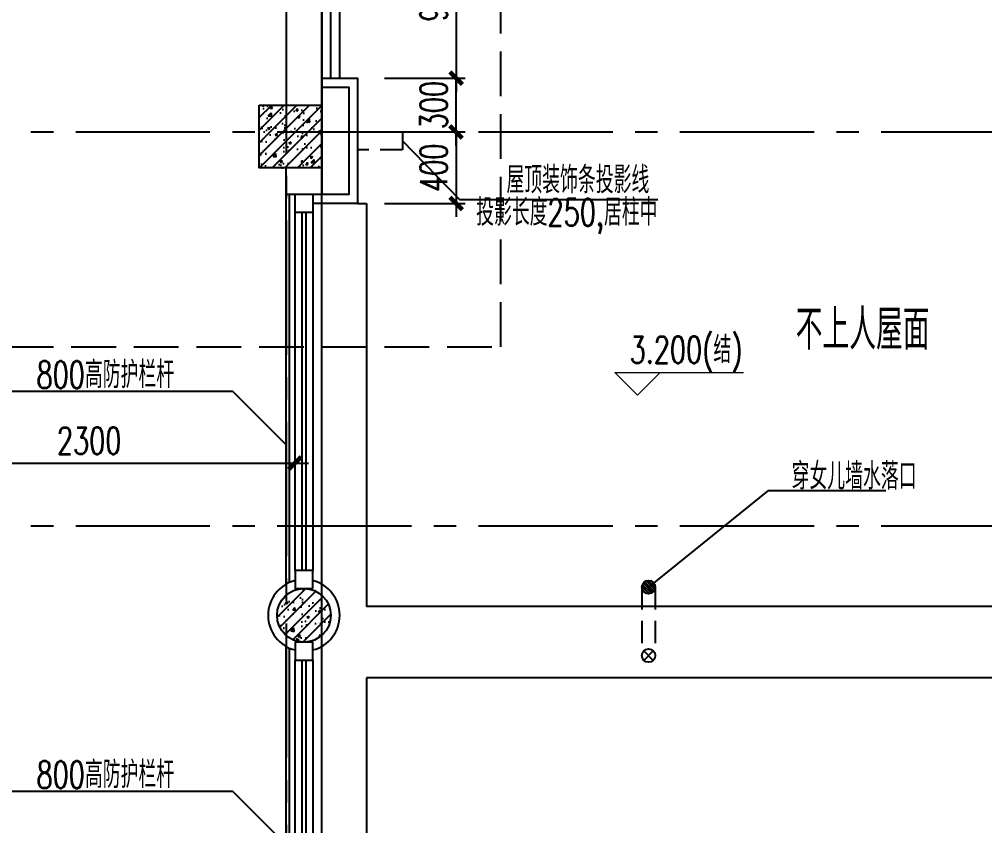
# Model space of a CAD drawing. Extents: x -395226 to -176901, y -140672 to 68263.
# Drawn here: x -265455 to -260062, y 43645 to 48149 of the extents above; entities that cross this region are included whole.
import ezdxf
from ezdxf.enums import TextEntityAlignment as Align

# ---------------------------------------------------------------- set-up
doc = ezdxf.new("R2010")
doc.units = 0
doc.header["$LTSCALE"] = 1000
doc.header["$MEASUREMENT"] = 0
for name, pattern in [('ACAD_ISO08W100', [36, 24, -3, 6, -3]), ('DASH', [0.35, 0.25, -0.1]), ('HIDDEN', [0.375, 0.25, -0.125]), ('HIDDEN2', [0.1875, 0.125, -0.0625]), ('Plans$0$CENTER2', [1.125, 0.75, -0.125, 0.125, -0.125])]:
    doc.linetypes.add(name, pattern=pattern)
doc.layers.get('0').update_dxf_attribs({"linetype": 'CONTINUOUS'})
doc.layers.get('Defpoints').update_dxf_attribs({"linetype": 'CONTINUOUS'})
for name, color, linetype in [('A-COLUMN', 1, 'CONTINUOUS'), ('A-COLUMN-hatch', 252, 'CONTINUOUS'), ('A-DIM', 201, 'CONTINUOUS'), ('A-DOTE', 8, 'ACAD_ISO08W100'), ('A-FACADE', 5, 'CONTINUOUS'), ('A-FIN-GRAN', 34, 'CONTINUOUS'), ('A-FIN-METAL', 150, 'CONTINUOUS'), ('A-LINE', 8, 'CONTINUOUS'), ('A-NOTE', 150, 'CONTINUOUS'), ('A-RAIN', 6, 'CONTINUOUS'), ('A-ROOF', 7, 'CONTINUOUS'), ('A-TEXT-CN', 31, 'CONTINUOUS'), ('A-WALL', 2, 'CONTINUOUS'), ('A-WINDOW', 4, 'CONTINUOUS'), ('Plans$0$Grid', 9, 'Plans$0$CENTER2')]:
    doc.layers.add(name, color=color, linetype=linetype)
doc.layers.add('A-LEVEL', color=135, linetype='CONTINUOUS', lineweight=0)
doc.styles.add('_HZTXT', font='tjromans.shx', dxfattribs={"width": 0.7, "bigfont": 'tjhztxt.shx'})
doc.styles.add('DIM_FONT', font='SIMPLEX', dxfattribs={"width": 0.7, "bigfont": 'GBCBIG'})
doc.styles.add('PRC-S', font='tjromans.shx', dxfattribs={"width": 0.7, "bigfont": 'tjhztxt.shx'})
doc.styles.add('zjz', font='tjromans.shx', dxfattribs={"width": 0.7, "height": 500, "bigfont": 'tjhztxt.shx'})
doc.dimstyles.new('DIM100', dxfattribs={"dimscale": 100, "dimtxt": 3, "dimasz": 0.01, "dimexe": 1, "dimexo": 1, "dimgap": 1, "dimtad": 1, "dimdec": 0, "dimzin": 0, "dimdsep": 46, "dimtxsty": 'DIM_FONT', "dimblk1": '_DIMX', "dimblk2": '_DIMX', "dimsah": 1, "dimcen": 0.01, "dimclrd": 256, "dimclre": 256, "dimclrt": 7, "dimadec": 0, "dimazin": 0, "dimtfac": 1, "dimtdec": 0, "dimtix": 1, "dimtmove": 2, "dimatfit": 3, "dimldrblk": '_DIMX', "dimfxl": 0, "dimtolj": 1, "dimtzin": 5, "dimarcsym": 0})

# ---------------------------------------------------------------- blocks, each defined once
blk = doc.blocks.new('Grid')
at = {"layer": 'Plans$0$Grid', "color": 8}
for p, q in [((-16898.22963262349, 23319.99999610754), (-16898.22963262349, -15380.00000389246)), ((-28198.22963262349, 11439.99999610754), (8601.770367376506, 11439.99999610754)), ((-28198.22963262349, 9239.999996107537), (8601.770367376506, 9239.999996107537))]:
    blk.add_line(p, q, dxfattribs=at)
blk = doc.blocks.new('_DIMX')
blk.add_line((-150, 0), (150, 0))
at = {"const_width": 50}
blk.add_lwpolyline([(-70, -70), (70, 70)], dxfattribs=at)
blk = doc.blocks.new('*D519')
at = {"layer": 'A-DIM', "lineweight": -2}
for p, q in [((-263414.8500801699, 48719.81240637692), (-262964.8500801696, 48719.81240637692)), ((-263014.8500801696, 48719.31240637692), (-263014.8500801696, 47820.31240709891)), ((-263414.8500801698, 47819.81240709891), (-262964.8500801696, 47819.81240709891))]:
    blk.add_line(p, q, dxfattribs=at)
at = {"layer": 'Defpoints', "color": 0}
for p in [(-263464.8500801699, 48719.81240637692), (-263464.8500801698, 47819.81240709891), (-263014.8500801696, 47819.81240709891)]:
    blk.add_point(p, dxfattribs=at)
at = {"layer": 'A-DIM', "lineweight": -2, "xscale": 0.5, "yscale": 0.5, "zscale": 0.5}
for p, rotation in [((-263014.8500801696, 48719.81240637692), 90), ((-263014.8500801696, 47819.81240709891), 270)]:
    blk.add_blockref('_DIMX', p, dxfattribs=dict(at, rotation=rotation))
at = {"layer": 'A-DIM', "insert": (-263139.8500801696, 48269.81240673787), "char_height": 150, "attachment_point": 5, "rotation": 90, "style": 'DIM_FONT'}
blk.add_mtext('\\A1;900', dxfattribs=at)
blk = doc.blocks.new('*D399')
at = {"layer": 'A-DIM', "lineweight": -2}
for p, q in [((-266214.8500856977, 45269.81241622371), (-266214.8500856977, 45719.8124161631)), ((-263914.8500819473, 45269.8124161631), (-263914.8500819473, 45719.8124161631)), ((-266214.3500856977, 45669.8124161631), (-263915.3500819473, 45669.8124161631))]:
    blk.add_line(p, q, dxfattribs=at)
at = {"layer": 'Defpoints', "color": 0}
for p in [(-263914.8500819473, 45669.8124161631), (-266214.8500856977, 45219.81241622371), (-263914.8500819473, 45219.8124161631)]:
    blk.add_point(p, dxfattribs=at)
at = {"layer": 'A-DIM', "lineweight": -2, "xscale": 0.5, "yscale": 0.5, "zscale": 0.5, "rotation": 180}
blk.add_blockref('_DIMX', (-266214.8500856977, 45669.8124161631), dxfattribs=at)
at = {"layer": 'A-DIM', "lineweight": -2, "xscale": 0.5, "yscale": 0.5, "zscale": 0.5}
blk.add_blockref('_DIMX', (-263914.8500819473, 45669.8124161631), dxfattribs=at)
at = {"layer": 'A-DIM', "insert": (-265064.8500838225, 45794.8124161631), "char_height": 150, "attachment_point": 5, "style": 'DIM_FONT'}
blk.add_mtext('\\A1;2300', dxfattribs=at)
blk = doc.blocks.new('A$C052B07B1')
at = {"layer": 'A-FIN-GRAN'}
for start, end in [(104.477512185936, 255.522487814064), (284.477512185936, 75.52248781406404)]:
    blk.add_arc((2.728484105318785e-12, 1.818989403545856e-12), 200, start, end, dxfattribs=at)
at = {"layer": 'A-WINDOW'}
for points in [[(-49.99999999999727, 250.0000000000018), (-49.99999999999727, 150.0000000000018), (50.00000000000273, 150.0000000000018), (50.00000000000273, 250.0000000000018)], [(-49.99999999999727, -149.9999999999982), (-49.99999999999727, -249.9999999999982), (50.00000000000273, -249.9999999999982), (50.00000000000273, -149.9999999999982)]]:
    blk.add_lwpolyline(points, close=True, dxfattribs=at)
blk = doc.blocks.new('Columes_2F')
at = {"layer": 'A-COLUMN-hatch'}
h = blk.add_hatch(dxfattribs=at)
h.set_pattern_fill('钢筋混凝土', color=256, scale=20, style=0)
h.set_pattern_definition([(45, (-8529.382195460319, 22039.99999982542), (-35.35533905932737, 35.35533905932738), []), (50, (-8529.382195460319, 22039.99999982542), (143.4520365201507, -12.55042699651902), [15, -165]), (355, (-8529.382195460319, 22039.99999982542), (-27.7502667226, 150.4384267400024), [12, -132]), (100.4514, (-8517.427859460318, 22038.95413182542), (115.7018763428043, 137.8879084121907), [12.748038, -140.2284224]), (46.18420000000001, (-8529.382195460319, 22079.99999982542), (213.4482097251289, -33.10380286580362), [22.5, -247.5]), (96.6356, (-8511.594846460319, 22077.24133842542), (186.9325411097407, 194.8235741800883), [19.1220576, -210.3426]), (351.1842, (-8529.382195460319, 22079.99999982542), (186.9323890267254, 194.8237201850649), [18, -198]), (21, (-8509.382195460319, 22069.99999982542), (119.3814104236923, -80.52377813306776), [15, -165]), (326.0000000000001, (-8509.382195460319, 22069.99999982542), (48.66306638431634, 145.0300090093706), [12, -132]), (71.4514, (-8499.43374886032, 22063.28967862542), (168.044525716298, 64.50609934199048), [12.748038, -140.2284224]), (37.50000000000001, (-8529.382195460319, 22039.99999982542), (2.431971063458134, 66.5787707662623), [0, -130.4, 0, -134, 0, -132.5]), (7.499999999999999, (-8529.382195460319, 22039.99999982542), (52.61390748842972, 78.88234237647205), [0, -76.39999999999999, 0, -127.4, 0, -50.5]), (327.5, (-8573.98219546032, 22039.99999982542), (106.7644872344818, -4.51097434687596), [0, -50, 0, -156, 0, -207]), (317.5, (-8593.98219546032, 22039.99999982542), (116.6372338684772, 20.02099646646353), [0, -65, 0, -103.6, 0, -147])])
h.paths.add_polyline_path([(-8529.382195460319, 22389.99999982542), (-8179.382195460319, 22390.00000007072), (-8179.382195214974, 22040.00000007072), (-8529.382195214974, 22039.99999982542)])
h = blk.add_hatch(dxfattribs=at)
h.set_pattern_fill('钢筋混凝土', color=256, scale=20, style=0)
h.set_pattern_definition([(45, (-8429.382201492786, 19389.99999903142), (-35.35533905932737, 35.35533905932738), []), (50, (-8429.382201492786, 19389.99999903142), (143.4520365201507, -12.55042699651902), [15, -165]), (355, (-8429.382201492786, 19389.99999903142), (-27.7502667226, 150.4384267400024), [12, -132]), (100.4514, (-8417.427865492786, 19388.95413103142), (115.7018763428043, 137.8879084121907), [12.748038, -140.2284224]), (46.18420000000001, (-8429.382201492786, 19429.99999903142), (213.4482097251289, -33.10380286580362), [22.5, -247.5]), (96.6356, (-8411.594852492786, 19427.24133763143), (186.9325411097407, 194.8235741800883), [19.1220576, -210.3426]), (351.1842, (-8429.382201492786, 19429.99999903142), (186.9323890267254, 194.8237201850649), [18, -198]), (21, (-8409.382201492786, 19419.99999903142), (119.3814104236923, -80.52377813306776), [15, -165]), (326.0000000000001, (-8409.382201492786, 19419.99999903142), (48.66306638431634, 145.0300090093706), [12, -132]), (71.4514, (-8399.433754892787, 19413.28967783142), (168.044525716298, 64.50609934199048), [12.748038, -140.2284224]), (37.50000000000001, (-8429.382201492786, 19389.99999903142), (2.431971063458134, 66.5787707662623), [0, -130.4, 0, -134, 0, -132.5]), (7.499999999999999, (-8429.382201492786, 19389.99999903142), (52.61390748842972, 78.88234237647205), [0, -76.39999999999999, 0, -127.4, 0, -50.5]), (327.5, (-8473.982201492787, 19389.99999903142), (106.7644872344818, -4.51097434687596), [0, -50, 0, -156, 0, -207]), (317.5, (-8493.982201492787, 19389.99999903142), (116.6372338684772, 20.02099646646353), [0, -65, 0, -103.6, 0, -147])])
edge = h.paths.add_edge_path()
edge.add_arc((-8279.382201492786, 19539.99999903142), 150, 0, 360)
blk.add_lwpolyline([(-8529.382195460319, 22389.99999982542), (-8179.382195460319, 22390.00000007072), (-8179.382195214974, 22040.00000007072), (-8529.382195214974, 22039.99999982542)], close=True)
blk.add_circle((-8279.382201492786, 19539.99999903142), 150)
blk = doc.blocks.new('*D520')
at = {"layer": 'A-DIM', "lineweight": -2}
for p, q in [((-263414.8500801698, 47819.81240709891), (-262964.8500801696, 47819.81240709891)), ((-263014.8500801696, 47820.31240709891), (-263014.8500801696, 47820.81240709891)), ((-263014.8500801696, 47519.81240980745), (-263014.8500801696, 47819.81240709891)), ((-263414.8500801731, 47519.81240980745), (-262964.8500801696, 47519.81240980745)), ((-263014.8500801696, 47519.31240980745), (-263014.8500801696, 47518.81240980745))]:
    blk.add_line(p, q, dxfattribs=at)
at = {"layer": 'Defpoints', "color": 0}
for p in [(-263464.8500801698, 47819.81240709891), (-263014.8500801696, 47819.81240709891), (-263464.8500801731, 47519.81240980745)]:
    blk.add_point(p, dxfattribs=at)
at = {"layer": 'A-DIM', "lineweight": -2, "xscale": 0.5, "yscale": 0.5, "zscale": 0.5}
for p, rotation in [((-263014.8500801696, 47819.81240709891), 270), ((-263014.8500801696, 47519.81240980745), 90)]:
    blk.add_blockref('_DIMX', p, dxfattribs=dict(at, rotation=rotation))
at = {"layer": 'A-DIM', "insert": (-263139.8500801696, 47669.81240845313), "char_height": 150, "attachment_point": 5, "rotation": 90, "style": 'DIM_FONT'}
blk.add_mtext('\\A1;300', dxfattribs=at)
blk = doc.blocks.new('*D521')
at = {"layer": 'A-DIM', "lineweight": -2}
for p, q in [((-263414.8500801731, 47519.81240980745), (-262964.8500801696, 47519.81240980745)), ((-263014.8500801696, 47519.31240980745), (-263014.8500801696, 47120.31240709891)), ((-263414.8500801697, 47119.81240709891), (-262964.8500801696, 47119.81240709891))]:
    blk.add_line(p, q, dxfattribs=at)
at = {"layer": 'Defpoints', "color": 0}
for p in [(-263464.8500801731, 47519.81240980745), (-263464.8500801697, 47119.81240709891), (-263014.8500801696, 47119.81240709891)]:
    blk.add_point(p, dxfattribs=at)
at = {"layer": 'A-DIM', "lineweight": -2, "xscale": 0.5, "yscale": 0.5, "zscale": 0.5}
for p, rotation in [((-263014.8500801696, 47519.81240980745), 90), ((-263014.8500801696, 47119.81240709891), 270)]:
    blk.add_blockref('_DIMX', p, dxfattribs=dict(at, rotation=rotation))
at = {"layer": 'A-DIM', "insert": (-263139.8500801696, 47319.81240845313), "char_height": 150, "attachment_point": 5, "rotation": 90, "style": 'DIM_FONT'}
blk.add_mtext('\\A1;400', dxfattribs=at)
blk = doc.blocks.new('A$C27EA7CCC')
at = {"layer": 'A-LEVEL', "linetype": 'ByBlock'}
blk.add_lwpolyline([(1018.234708527627, 509.1178301798936), (509.1178260549204, 0.0009477071580477059), (0.0009435822139494121, 509.1178301798936), (2880.000943663646, 509.1178301798936)], dxfattribs=at)
at = {"layer": 'A-LEVEL', "style": 'zjz', "width": 0.7}
for tag, p in [('-6.000（建筑）', (3635.411589277443, 1345.731099795958)), ('-6.300（结构）', (3635.411589277443, 644.9960012989468))]:
    blk.add_attdef(tag, text='', height=600, dxfattribs=at).set_placement(p, align=Align.RIGHT)
blk = doc.blocks.new('floor drain@75')
at = {"layer": 'A-RAIN'}
h = blk.add_hatch(dxfattribs=at)
h.set_pattern_fill('ANSI31', color=256, scale=0.2, style=0)
h.set_pattern_definition([(45, (0, 0), (-0.01767766952966369, 0.01767766952966369), [])])
edge = h.paths.add_edge_path()
edge.add_arc((7.105427357601002e-15, -7.105427357601002e-15), 0.09375, 0, 360)
blk.add_circle((7.105427357601002e-15, -7.105427357601002e-15), 0.09375, dxfattribs=at)
blk = doc.blocks.new('RAIN PIPE@100x100')
for p, q in [((-26.51650429448637, -26.51650429449728), (26.51650429448637, 26.51650429449728)), ((-26.51650429448637, 26.51650429449728), (26.51650429448637, -26.51650429449728))]:
    blk.add_line(p, q)
blk.add_circle((0, 0), 37.5)

msp = doc.modelspace()

# ---------------------------------------------------------------- linework, layer by layer
for points in [[(-258214.8500415285, 46619.81240980736), (-259914.8500864473, 46619.81240980746), (-259914.8500864475, 44869.81240988521), (-263514.8500864475, 44869.81240988521)], [(-258214.8500415285, 46219.81240980736), (-259514.8500864474, 46219.81240980744), (-259514.8500864475, 44469.81240988521), (-263514.8500864475, 44469.81240988521)]]:
    msp.add_lwpolyline(points)
at = {"layer": 'A-FACADE', "linetype": 'HIDDEN', "ltscale": 0.5}
msp.add_lwpolyline([(-263564.8500801696, 47519.81237036902), (-263314.8500801696, 47519.81237036902), (-263314.8500801696, 47419.81237036902), (-263564.8500801696, 47419.81237036902)], dxfattribs=at)
at = {"layer": 'A-FIN-GRAN'}
for points in [[(-263714.8500801731, 47819.81240709891), (-263714.8500801731, 48669.81240393102), (-263514.8500801731, 48669.81240393102), (-263514.8500801731, 48769.81240637692)], [(-263664.8500801731, 47819.81240393102), (-263664.8500801731, 48619.81240393102), (-263464.8500801731, 48619.81240393102), (-263464.8500801731, 48769.81240637692)], [(-263764.850081992, 47819.81240709891), (-263564.850081992, 47819.81240709891), (-263564.850081992, 47119.81240709891), (-263814.8500864475, 47119.81240709891)], [(-263764.850081992, 47769.81240709891), (-263614.850081992, 47769.81240709891), (-263614.850081992, 47169.81240709891), (-263814.8500864475, 47169.81240709891)]]:
    msp.add_lwpolyline(points, dxfattribs=at)
at = {"layer": 'A-FIN-METAL'}
for points in [[(-263964.8500864476, 44993.01749064209), (-263964.8500864475, 47169.81241083831)], [(-263944.8500864476, 45003.11543768342), (-263944.8500864475, 47169.81241083831)], [(-263964.8500864476, 42429.81240980745), (-263964.8500864476, 44646.60732912831)], [(-263944.8500864476, 42429.81240980745), (-263944.8500864476, 44636.50938208698)]]:
    msp.add_lwpolyline(points, dxfattribs=at)
at = {"layer": 'A-NOTE'}
for points in [[(-261888.6502318681, 47140.56623299657), (-262993.4958007138, 47140.56623297922), (-263314.8500801696, 47469.81237036902)], [(-266164.8500864474, 45771.89875300864), (-265864.8500865257, 46071.89875301824), (-264264.8500831842, 46071.89875301824), (-263964.8500832624, 45771.89875300864)], [(-260614.927300756, 45515.55165242513), (-261273.5611889596, 45515.55165244247), (-261939.8500864475, 44977.41535882458)], [(-266164.8500896326, 43538.20986946788), (-265864.8500897108, 43838.20986947748), (-264264.8500863694, 43838.20986947748), (-263964.8500864476, 43538.20986946788)]]:
    msp.add_lwpolyline(points, dxfattribs=at)
at = {"layer": 'A-RAIN', "linetype": 'HIDDEN2'}
for p, q in [((-261977.3500864475, 44977.41535882464), (-261977.3500864475, 44594.81240988515)), ((-261902.3500864475, 44977.41535882464), (-261902.3500864475, 44594.81240988515))]:
    msp.add_line(p, q, dxfattribs=at)
at = {"layer": 'A-ROOF'}
msp.add_line((-263564.850081992, 47119.81240709891), (-263514.8500864475, 47119.81240709891), dxfattribs=at)
at = {"layer": 'A-ROOF', "linetype": 'DASH'}
msp.add_lwpolyline([(-270764.8500819919, 46319.81240786365), (-262764.8500819919, 46319.81240786365), (-262764.8500819919, 53519.81240786365), (-270764.8500819919, 53519.81240786365)], close=True, dxfattribs=at)
at = {"layer": 'A-ROOF'}
for points in [[(-263514.8500864475, 47119.81240709891), (-263514.8500864475, 44869.81240988521)], [(-263514.8500864475, 44469.81240988521), (-263514.8500864475, 42629.81240980745)]]:
    msp.add_lwpolyline(points, dxfattribs=at)
at = {"layer": 'A-WALL'}
for p, q in [((-263764.8500801696, 48919.81241092451), (-263764.8500801696, 47319.81241092265)), ((-263964.8500801696, 48719.8124109245), (-263964.8500801696, 47669.8124116918))]:
    msp.add_line(p, q, dxfattribs=at)
msp.add_lwpolyline([(-263764.8500801697, 47319.81241092451), (-263764.8500864474, 47169.8124109245), (-263964.8500864475, 47169.81241092451), (-263964.8500864475, 47319.81241092451)], dxfattribs=at)
at = {"layer": 'A-WINDOW'}
for p, q in [((-263914.850087258, 45069.81240988523), (-263914.8500864475, 47069.81241083831)), ((-263874.8500870661, 45069.81240988523), (-263874.850087066, 47069.81241083831)), ((-263854.8500870655, 47069.81241083831), (-263854.8500870656, 45069.81240988523)), ((-263814.8500862982, 47069.81241083831), (-263814.8500862983, 45069.81240988523)), ((-263914.8500870888, 42529.81240980745), (-263914.8500864476, 44569.81240988523)), ((-263874.8500870661, 42529.81240980745), (-263874.8500870661, 44569.81240988523)), ((-263854.8500870656, 44569.81240988523), (-263854.8500870656, 42529.81240980745)), ((-263814.8500862983, 44569.81240988523), (-263814.8500862983, 42529.81240980745))]:
    msp.add_line(p, q, dxfattribs=at)
msp.add_lwpolyline([(-263814.8500864475, 47169.81241083831), (-263814.8500864475, 47069.81241083831), (-263914.8500864475, 47069.81241083831), (-263914.8500864475, 47169.81241092451)], dxfattribs=at)
at = {"layer": 'Defpoints', "color": 6}
msp.add_lwpolyline([(-257814.8500805392, 25179.81240980745), (-257814.8500805392, 42179.81240980745), (-263764.8500870448, 42179.81240980745), (-263764.8500801696, 48719.81240637692), (-258014.8500805392, 48719.81240637692), (-258014.8500805392, 45319.81240980737), (-253614.8500805382, 45319.81240980764), (-253614.8500805382, 43919.81240980736), (-248814.8500805382, 43919.81240980736)], dxfattribs=at)

# ---------------------------------------------------------------- block references
at = {"layer": 'A-COLUMN'}
msp.add_blockref('Columes_2F', (-255585.4678849547, 25279.81241085379), dxfattribs=at)
at = {"layer": 'A-DOTE'}
msp.add_blockref('Grid', (-247066.6204479157, 36079.81241369991), dxfattribs=at)
at = {"layer": 'A-LEVEL', "linetype": 'ByBlock'}
ref = msp.add_blockref('A$C27EA7CCC', (-262128.6997522453, 46048.88054342999), dxfattribs=dict(at, xscale=0.25, yscale=0.25, zscale=0.25))
ref.add_attrib('-6.300（结构）', '3.200(结)', dxfattribs={"height": 150, "style": '_HZTXT', "width": 0.7}).set_placement((-261414.6358857075, 46228.15871027387), align=Align.RIGHT)
at = {"layer": 'A-LINE', "rotation": 180}
msp.add_blockref('A$C052B07B1', (-263864.8500864475, 44819.81240988523), dxfattribs=at)
at = {"layer": 'A-RAIN', "xscale": 400, "yscale": 400, "zscale": 400, "rotation": 90}
msp.add_blockref('floor drain@75', (-261939.8500864475, 44977.41535882458), dxfattribs=at)
at = {"layer": 'A-RAIN'}
msp.add_blockref('RAIN PIPE@100x100', (-261939.8500864475, 44594.81240988515), dxfattribs=at)

# ---------------------------------------------------------------- texts
at = {"layer": 'A-NOTE', "style": 'PRC-S', "width": 0.7}
for s, rotation, p in [('屋顶装饰条投影线', 3.335053305670289e-09, (-262733.4423961923, 47176.89380652205)), ('投影长度250,居柱中', 3.335053305670289e-09, (-262902.8669873485, 46996.09020374515)), ('800高防护栏杆', 359.9999999966649, (-265358.7596036202, 46088.92485597631)), ('穿女儿墙水落口', 3.335092202405576e-09, (-261140.5856068113, 45522.57775538087)), ('800高防护栏杆', 359.9999999966649, (-265358.7596068054, 43855.23597243556))]:
    msp.add_text(s, height=150, rotation=rotation, dxfattribs=at).set_placement(p)
at = {"layer": 'A-TEXT-CN', "style": 'PRC-S', "width": 0.7}
msp.add_text('不上人屋面', height=225, dxfattribs=at).set_placement((-261117.7652701454, 46302.94930630177))

# ---------------------------------------------------------------- dimensions: what is measured, and where the dimension line sits
at = {"layer": 'A-DIM'}
for p1, p2, distance, picture, middle in [((-263464.8500801699, 48719.81240637692), (-263464.8500801698, 47819.81240709891), 450.0000000001746, '*D519', (-263139.8500801696, 48269.81240673787)), ((-263464.8500801731, 47519.81240980745), (-263464.8500801698, 47819.81240709891), -450.00000000017457, '*D520', (-263139.8500801696, 47669.81240845313)), ((-263464.8500801731, 47519.81240980745), (-263464.8500801697, 47119.81240709891), 450.00000000005826, '*D521', (-263139.8500801696, 47319.81240845313)), ((-266214.8500856977, 45219.81241622371), (-263914.8500819473, 45219.8124161631), 450, '*D399', (-265064.8500838225, 45794.8124161631))]:
    dim = msp.add_aligned_dim(p1=p1, p2=p2, distance=distance, dimstyle='DIM100', override={"dimscale": 50, "dimclrt": 256}, dxfattribs=at)
    dim.commit()
    dim.dimension.update_dxf_attribs({"geometry": picture, "text_midpoint": middle})

doc.saveas('drawing.dxf')
